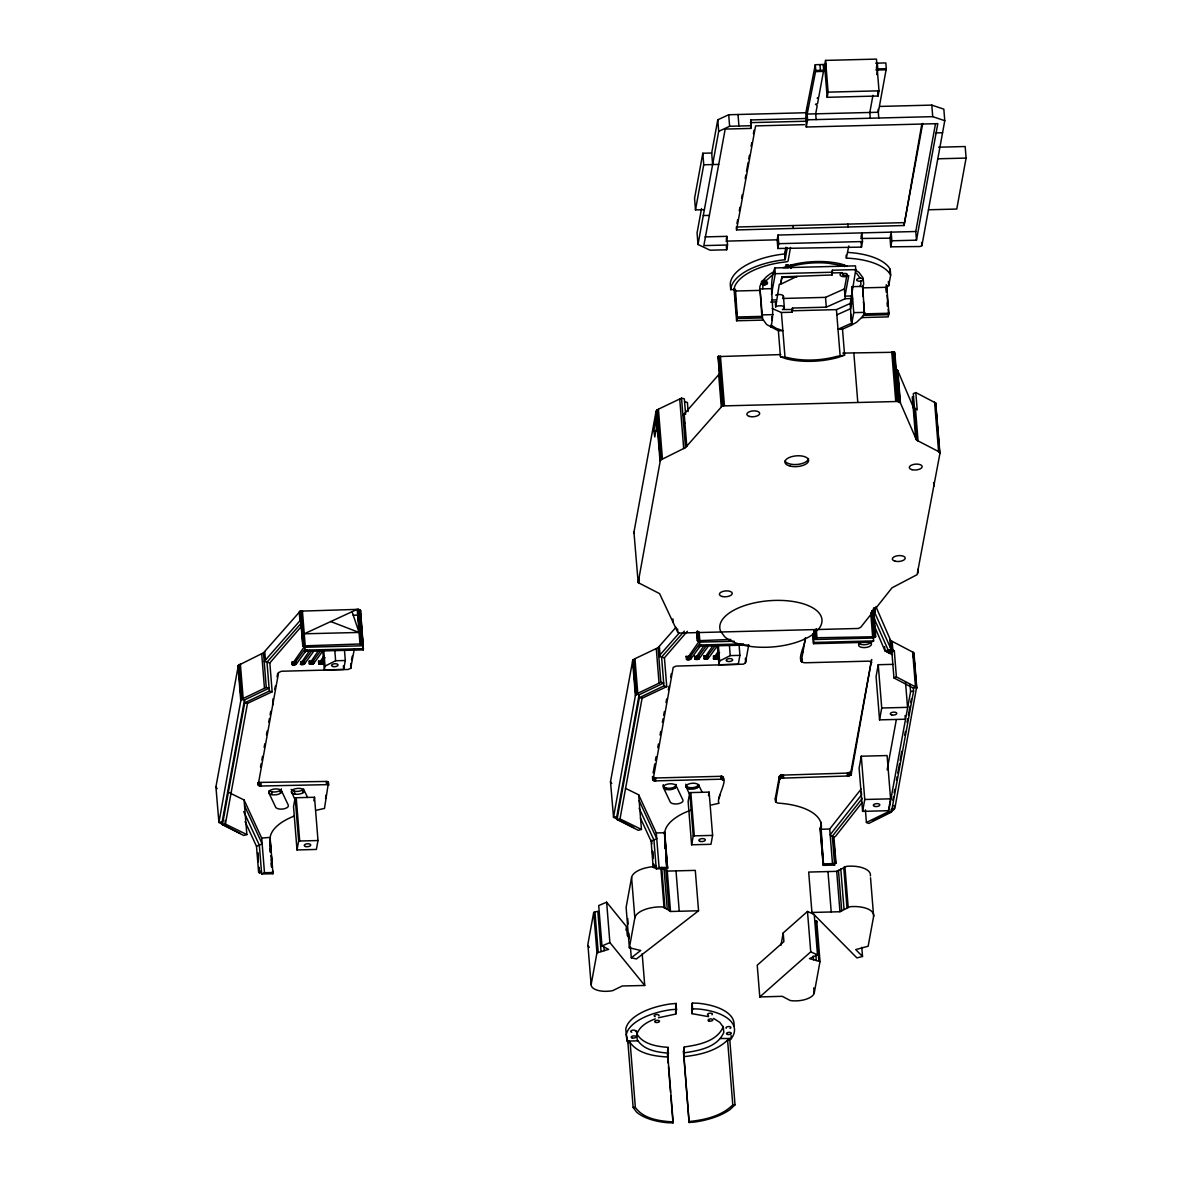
<?xml version="1.0" encoding="UTF-8"?>
<svg xmlns="http://www.w3.org/2000/svg" width="1182" height="1182" viewBox="0 0 1182 1182"><rect width="100%" height="100%" fill="white"/><g stroke="black" fill="none" stroke-linecap="round" stroke-linejoin="round"><path stroke-width="1.5" d="M664.55 831.877L663.752 832.63M770.812 327.207C776.249 307.66 767.221 287.374 774.831 267.93L855.472 265.861L855.783 269.614L850.272 303.449L851.173 321.681M850.272 303.449L836.442 309.625L838.008 329.276L842.5 329.172L851.454 325.139L853.759 312.639L851.661 286.665L862.653 286.399L863.717 284.123L863.082 277.977L858.945 272.348L854.778 269.659M704.974 236.902L726.827 236.341L727.521 244.999L703.851 245.605L725.187 129.074L750.777 128.424L750.806 119.943L806.331 118.496L815.757 70.492L815.284 64.715L824.814 64.478L825.568 60.4L876.453 59.1L879.009 90.837L878.063 96.008L827.178 97.308L825.08 71.334L826.026 66.177M750.777 128.424L750.806 119.943M785.882 247.171L784.656 253.923A60.725 27.482 -4.6 0 0 730.254 283.872L730.712 289.649L735.47 289.531L737.287 316.983L736.593 320.78L763.395 320.1M847.701 252.431A59.691 27.009 -4.6 0 1 888.524 266.792L890.194 269.289L890.667 275.051L888.701 285.749L887.091 285.793L886.81 287.285L888.908 313.245L888.243 316.894L861.575 317.574L856.654 322.228L851.454 325.139M879.644 106.439L931.8 105.109L943.842 109.158L944.773 120.697L921.886 245.693L920.01 246.521L890.74 246.816L891.849 240.788L916.478 240.168L937.814 123.637L806.287 127.006L805.873 112.733L815.284 64.715M790.536 247.407L788.113 260.823A2.201 0.99 -4.6 0 1 786.695 261.769L780.43 262.581A58.273 26.359 -4.6 0 0 734.776 286.295L733.859 289.56M240.33 833.458L218.921 822.45L215.907 786.857L238.38 665.348L263.483 652.819L300.228 611.153L358.146 609.351L360.51 610.473L359.889 614.522M240.773 700.793L218.921 822.45L222.186 821.771L244.497 699.936L269.097 688.175L266.26 687.436L243.167 698.473L240.773 700.793L237.996 666.175M302.385 625.278L269.836 662.939L272.156 691.795L247.496 703.379L225.393 824.046L222.423 824.652L222.186 821.771M260.513 767.236L261.178 763.631M261.828 760.026L262.493 756.421M264.147 747.408L264.798 743.788M266.452 734.776L267.117 731.17M268.772 722.158L269.422 718.538M270.087 714.933L270.752 711.328M273.057 698.68L272.628 705.196M274.726 689.608L275.391 685.988M277.046 676.917L277.711 673.282M295.16 797.761L293.535 806.656L297.007 849.947L316.362 849.444L318.002 840.535L314.515 797.259L295.16 797.761L298.647 841.037L297.007 849.947M344.435 649.686L345.307 660.516L343.681 669.411L324.326 669.913L325.02 666.116L323.72 650.041M313.865 800.82L314.515 797.259M325.552 798.441L326.202 794.895M316.791 810.143L324.489 808.399L328.138 784.626L261.178 786.015L258.149 784.951L278.612 672.543L281.493 671.243L348.069 669.485L350.685 668.318L350.936 663.383L351.172 666.279M351.601 659.763L352.266 656.143M350.685 668.318L354.393 648.682M359.86 618.792L360.51 615.275M299.977 611.257L302.769 645.889L304.986 647.263L305.222 650.144L307.128 651.341L363.302 649.893L360.51 610.473M805.873 112.733L728.703 114.743L717.769 119.81L711.697 153.01L702.817 153.246L694.558 198.369L695.489 209.908L704.369 209.687M914.572 409.12L913.317 393.606L915.814 392.572L935.701 402.988L939.926 453.504L917.114 574.644L891.982 587.838L860.777 627.228L858.354 628.469L679.547 633.05L677.833 632.459L659.571 593.615L638.162 582.608L633.951 532.181L656.04 411.499L658.418 409.179L681.526 398.142L684.348 398.881L685.604 414.38M653.809 430.883L656.128 418.265L656.424 428.061L654.784 436.971L653.809 430.883L657.044 430.809M695.489 209.908L703.748 164.786L702.817 153.246M701.517 208.579L697.07 232.943L698.001 244.482L710.072 250.215L726.649 249.786L727.521 244.999M698.001 244.482L718.7 131.35L717.769 119.81M939.926 453.504L938.582 451.554L916.582 440.162L900.418 402.944L897.877 401.481L722.261 405.928L685.501 447.594L660.398 460.123L638.162 582.608M633.655 827.474L613.517 817.294L610.503 781.716L632.592 661.034L634.97 658.699L658.078 647.677L676.001 627.273M601.077 951.628L597.826 911.233L593.704 912.46L587.868 944.315L591.118 984.709A16.858 7.624 -4.6 0 0 612.719 990.634L622.279 985.98L644.737 985.478L642.181 953.741M635.384 695.651L613.517 817.294L616.782 816.629L639.093 694.78L663.693 683.033L660.856 682.295L637.763 693.332L635.384 695.651L632.592 661.034M616.782 816.629L617.019 819.51L620.003 818.904L642.092 698.237L666.751 686.653L664.432 657.798L687.348 631.291M726.25 239.532L726.827 236.341M591.118 984.709L596.954 952.855L593.704 912.46M736.977 223.457L737.627 219.867M739.267 210.898L739.932 207.308M741.572 198.34L742.222 194.749M745.177 178.615L745.842 175.025M746.492 171.434L748.132 162.481M748.797 158.89L749.447 155.3M751.087 146.332L751.752 142.741M753.392 133.773L754.042 130.197M922.728 123.416L904.023 225.526L736.549 229.929L755.593 125.898L804.425 124.657M630.405 946.782L631.291 957.804L640.703 950.505L629.371 947.757L626.12 907.362L631.587 877.487A22.694 10.269 -4.6 0 1 645.313 867.987L648.637 867.278A22.694 10.269 -4.6 0 1 652.095 866.79M653.129 772.91L654.784 763.897M655.434 760.292L656.099 756.687M657.753 747.659L658.404 744.054M660.058 735.041L660.723 731.436M662.378 722.424L663.028 718.804M663.693 715.199L664.358 711.594M665.998 702.581L666.663 698.976M668.318 689.904L668.982 686.284M670.652 677.212L671.317 673.577M625.972 930.16L626.593 926.762L606.632 902.191L598.713 905.56L601.963 945.955L608.641 949.368L596.954 952.855M629.371 947.757L634.837 917.882L631.587 877.487M626.445 1035.402L627.908 1042.539L633.138 1107.445L636.433 1111.952A54.372 24.6 -4.6 0 0 667.121 1122.693L672.986 1122.9L673.149 1121.94L667.697 1054.137M627.878 1041.83L628.011 1041.091M861.028 237.08L861.796 232.884L862.491 241.542L861.471 247.127L777.859 248.486L777.165 239.828L778.037 235.041L915.769 231.509L935.479 123.947M762.73 320.115L759.79 286.783C762.154 279.927 767.606 274.756 774.136 271.727M777.859 248.486L778.731 243.684L778.037 235.041M771.491 294.421L775.289 273.707L774.831 267.93M806.287 127.006L807.602 119.81L806.671 108.301M851.158 298.558L845.189 298.721L826.307 307.172L792.428 308.044L792.546 309.492L782.425 309.551A4.876 2.201 -4.6 0 0 782.957 306.197A4.876 2.201 -4.6 0 0 775.673 306.862L779.293 284.315L780.681 283.68L781.937 276.854L832.054 274.978L832.394 270.22L855.783 269.614M730.712 289.649A60.725 27.482 -4.6 0 1 785.114 259.685L787.315 247.688M796.771 276.47L780.726 284.256L781.937 276.854M689.756 792.605L688.131 801.514L691.603 844.79L710.973 844.303L712.598 835.393L709.111 792.117L689.756 792.605L693.243 835.881L691.603 844.79M825.08 71.334L823.47 71.378L818.742 97.175L817.176 98.165L818.491 98.564L817.545 103.706L815.536 104.223L817.205 105.641L815.698 113.827L816.156 119.604M825.051 67.374L825.79 63.281M739.045 644.545L739.917 655.36L738.277 664.269L718.922 664.772L719.616 660.974L718.331 644.899M827.178 97.308L828.124 92.137L825.568 60.4M772.201 308.546L781.405 312.506L792.043 312.225L792.428 308.044M792.043 312.225L792.546 309.492M708.461 795.678L709.111 792.117M667.461 1051.256L668.17 1047.385C656.897 1046.513 643.156 1044.445 636.803 1033.895L636.492 1030.896M675.572 1006.99L676.222 1003.459L670.238 1003.976A54.372 24.6 -4.6 0 0 625.78 1029.005L626.918 1041.12L638.117 1040.825M668.17 1047.385L667.933 1057.033C654.06 1056.191 637.068 1053.901 629.105 1041.061M658.477 1017.746L675.794 1014.053L676.222 1003.459M719.173 798.604L719.823 795.058M723.295 780.238L721.109 779.189L655.774 780.874C651.947 781.553 651.385 775.599 655.537 777.978L720.872 776.308C730.565 777.697 715.199 798.81 719.084 803.258L711.387 805.001M653.011 780.164L673.208 667.387L676.089 666.101L743.522 664.166L745.473 662.762L748.664 645.298M723.369 1026.508C717.252 1041.416 698.592 1044.903 684.304 1046.971L683.418 1051.803L689.106 1122.486L695.09 1121.984A54.372 24.6 -4.6 0 0 730.033 1109.558L735.012 1104.845L729.796 1039.924L731.303 1038.505L731.067 1035.609M733.859 1026.242A54.372 24.6 -4.6 0 0 698.207 1003.252L692.342 1003.045L691.928 1013.639L708.609 1016.668M684.304 1046.971L684.068 1056.619C700.202 1054.979 717.681 1050.798 729.131 1038.505L728.999 1039.244M691.928 1013.639L692.342 1003.045M832.054 274.978L832.394 270.22M876.423 67.596L876.926 64.877M872.951 95.328L869.819 112.467L870.277 118.244M876.763 74.555L877.591 69.989M890.667 275.051L888.997 272.569A59.691 27.009 -4.6 0 0 846.356 258.119L848.794 245.974M689.106 1122.486L683.595 1050.842M845.189 298.721L844.406 288.91L846.918 275.214M875.714 63.178L885.82 62.927L886.293 68.689L878.315 112.26L807.143 114.048M775.599 801.706L775.333 798.338L779.337 776.53L781.007 775.156L847.272 773.102L850.937 771.802L871.622 659.541L851.173 774.683L847.509 775.998L780.859 778.184L779.559 779.411L775.599 801.706L777.505 803.021L782.661 803.509A59.248 26.802 -4.6 0 1 821.18 828.685L823.278 865.357L834.64 865.076L832.32 836.221L862.343 798.352M871.843 662.437L869.125 661.137L805.045 662.777C793.876 662.452 806.907 643.702 804.587 638.546M805.489 637.778L801.293 661.477M875.67 636.729L873.395 638.029L873.616 640.91L871.341 642.195L813.541 643.688L813.526 639.551L816.984 637.748L875.67 636.729L873.971 610.917L890.519 648.017L894.316 650.942L896.399 676.902L916.567 687.451L894.922 808.045L891.893 811.074L872.493 820.515M890.74 246.816L890.046 238.173L891.154 232.145L891.849 240.788M889.544 272.85L890.194 269.289M904.023 225.526L921.827 124.11M780.947 945.304L783.208 932.938L807.483 911.47L814.25 914.454L817.501 954.849L809.493 958.632L820.013 961.557L814.176 993.412A16.858 7.624 -4.6 0 1 790.197 1000.504L782.248 996.308L759.79 996.943L757.234 965.206L783.902 941.596L783.208 932.938M816.112 924.693L816.762 921.162L815.639 920.852L818.875 961.247M938.641 147.203L965.177 146.524L966.093 158.078L956.77 209.051L928.461 209.775M861.279 756.214L859.107 768.093L862.594 811.369L888.406 810.704L890.578 798.825L887.091 755.549L861.279 756.214L864.766 799.49L862.594 811.369M893.001 664.343L878.241 664.712L876.069 676.592L879.556 719.868L905.368 719.217L905.072 715.612M879.556 719.868L881.728 708.003L878.241 664.712M887.135 769.851L896.325 719.69M913.361 657.517L913.494 652.508L890.681 640.541L875.906 606.602M865.387 809.833L866.406 822.465L888.613 811.65L910.583 691.588L910.007 684.378M892.838 800.17L893.503 796.55M894.168 792.93L894.818 789.325M896.473 780.283L897.138 776.663M897.803 773.058L899.458 764.015M900.123 760.395L901.777 751.368M904.747 735.101L905.412 731.481M907.067 722.438L907.732 718.833M908.397 715.213L910.051 706.171M910.701 702.566L911.366 698.946M894.316 650.942L891.863 651.991L893.947 677.951L913.361 688.101L913.583 690.982L891.42 812.093L868.755 823.455L866.406 822.465M870.528 877.798L873.631 916.36L868.149 946.235L855.709 949.589L862.52 956.474L856.92 957.908L811.931 912.46L808.68 872.065L836.708 871.341L846.652 866.332A22.694 10.269 -4.6 0 1 856.92 866.524L860.008 867.086A22.694 10.269 -4.6 0 1 870.38 875.965M852.591 298.204L850.656 308.665L836.856 314.84M737.287 316.983L761.829 316.377L760.011 288.925L771.033 288.659M761.829 316.377L762.109 314.885L773.117 314.619M863.067 296.534L862.653 286.399L864.47 313.851L888.908 313.245M862.239 317.559L864.751 312.358L853.759 312.639M823.041 862.476L823.204 863.687M761.592 282.971L764.917 281.789L773.752 273.796M667.254 866.746L667.328 865.726M784.863 267.782L789.561 265.418A52.274 23.655 -4.6 0 1 841.525 264.088L847.213 266.083M838.215 266.423L840.062 265.093A3.251 1.463 -4.6 0 1 844.628 265.876L844.672 266.245A3.251 1.463 -4.6 0 1 844.48 266.644M859.89 286.458L860.954 284.197L860.629 281.094M304.69 646.185L291.924 664.52L296.209 664.166L306.759 649.686M292.693 664.89L292.471 662.009L295.973 661.27L304.631 649.406L304.867 652.287M309.802 650.336L300.287 664.225L304.572 663.856L313.23 651.991M301.055 664.594L300.834 661.713L304.335 660.974L311.915 650.588M318.889 650.026L309.374 663.915L313.658 663.545L322.302 651.666M310.142 664.284L309.906 661.388L313.422 660.664L321.002 650.263M323.942 655.951L318.756 663.9L323.041 663.53L322.804 660.649L324.976 657.68M699.286 641.043L686.52 659.379L690.805 659.009L701.354 644.53M686.284 656.498L690.583 656.128L699.227 644.249L699.463 647.145M703.32 646.687L694.883 659.083L699.168 658.714L707.826 646.835M695.651 659.453L695.43 656.557L698.946 655.833L706.511 645.431M713.485 644.884L703.97 658.758L708.254 658.404L716.913 646.524M703.733 655.877L707.752 655.774L715.598 645.121M718.538 650.809L713.352 658.758L717.637 658.389L717.415 655.508L719.572 652.538M834.64 865.076L832.483 863.643L829.69 829.025L861.131 789.059M862.195 802.415L835.571 836.265L833.931 837.284L830.163 834.788L861.589 794.821L861.353 791.94M269.836 662.939L264.177 661.477L300.671 619.915M682.915 415.458L719.41 373.896M664.432 657.798L658.773 656.32L679.074 633.183M301.691 622.663L266.999 662.201L269.319 691.056L244.718 702.817L222.423 824.652L243.714 835.467L246.861 834.581L244.068 799.963L229.219 792.664M684.334 631.158L661.595 657.059L663.929 685.915L639.329 697.676L617.019 819.51L638.31 830.311L641.457 829.439L638.679 794.806L625.47 788.335M319.524 664.269L319.303 661.388L322.804 660.649M713.677 658.965L713.44 656.084L717.415 655.508M735.012 1104.845L732.781 1104.904C721.448 1116.177 704.708 1119.915 689.283 1121.526M861.575 317.574L862.372 316.82M272.451 872.109L272.732 870.868L272.953 873.749L261.65 873.956L259.331 845.1L243.728 811.635M759.79 996.943L810.734 951.865L807.483 911.47M683.61 424.116L684.91 422.964M698.547 910.775L670.519 911.485L667.283 909.283L664.033 868.888L667.269 871.09L695.297 870.38L698.547 910.775L636.418 958.957L631.291 957.804M811.931 912.46L839.959 911.736L849.902 906.727A22.694 10.269 -4.6 0 1 860.171 906.919L863.259 907.481A22.694 10.269 -4.6 0 1 873.631 916.36M761.415 283.355C762.922 287.492 771.994 282.01 764.917 281.789M675.114 788.098L673.976 788.734A6.486 2.94 -4.6 0 1 667.608 789.665L666.101 789.413A6.486 2.94 -4.6 0 1 664.476 785.409A6.486 2.94 -4.6 0 1 673.489 784.094A6.486 2.94 -4.6 0 1 675.114 788.098L674.907 786.695M325.02 666.116L335.629 660.753L345.307 660.516M719.616 660.974L730.225 655.611L739.917 655.36M718.7 131.35L729.619 126.282L751.264 125.72M780.741 354.585L718.021 356.595L721.995 406.047M302.769 645.889L360.924 643.968L363.332 645.52M696.671 632.089L697.365 640.733L730.845 639.432M782.647 298.47L825.524 297.362L844.406 288.91M260.306 872.892L258.592 872.301L256.509 846.342L262.168 843.859L244.541 805.725M258.592 872.301L261.429 871.06M261.65 873.956L264.487 872.715L272.953 872.508L272.953 873.749M654.902 867.736L653.188 867.16L651.105 841.185L656.764 838.718L639.137 800.583M653.188 867.16L656.025 865.918M656.246 868.8L659.083 867.573L667.549 867.366L667.564 868.607L656.246 868.8L653.927 839.959L639.107 808.163M893.947 677.951L896.399 676.902M601.963 945.955L609.882 942.586L606.632 902.191M913.553 396.517L912.238 397.063L913.11 407.864M891.863 651.991L889.292 653.055L887.608 652.168L892.853 650.203L892.159 641.545M790.492 266.571L790.743 266.482A49.496 22.399 -4.6 0 1 828.493 263.261L839.781 265.196M842.5 329.172L844.598 355.147L836.93 356.373A49.496 22.399 -4.6 0 1 787.744 357.629L780.46 356.772L778.377 330.797L766.66 324.533L762.863 319.362M655.286 1018.884C647.618 1021.676 639.359 1026.272 636.729 1034.516L637.261 1039.658C643.614 1050.207 657.355 1052.276 668.643 1053.162M844.598 355.147L838.112 357.437A52.274 23.655 -4.6 0 1 786.148 358.767L780.46 356.772M783.075 267.723L786 266.704M887.239 652.08L890.179 651.105L888.184 650.07L872.774 615.364M833.502 863.687L836.029 863.259L833.931 837.284M786.71 266.452C789.384 264.679 793.033 269.91 791.083 264.738M913.361 688.101L916.567 687.451L913.642 652.671M910.583 691.588L913.583 690.982M676.68 1009.236L670.696 1009.738A54.372 24.6 -4.6 0 0 626.253 1034.782M684.777 1052.748C699.05 1050.68 717.71 1047.193 723.842 1032.285L723.295 1027.143L719.838 1022.415L713.677 1018.441M815.536 71.6L823.47 71.378M736.549 229.929L736.312 227.033L903.802 222.644M352.059 611.7L353.241 615.201L358.604 615.128M815.757 70.492L825.287 70.255L824.814 64.478M876.172 68.955L886.293 68.689M875.98 70.034L886.086 69.782M828.124 92.137L879.009 90.837M807.602 119.81L932.731 116.649L944.773 120.697M750.319 122.647L805.828 121.229M936.114 132.886L942.571 132.724M703.748 164.786L718.715 164.401M937.799 158.802L966.093 158.078M703.29 215.552L709.377 215.39M725.955 241.128L777.165 239.828M778.731 243.684L862.491 241.542M775.289 273.707L832.556 272.229M831.892 272.968L842.663 272.687L841.909 272.939A4.876 2.201 -4.6 0 0 841.141 276.1A4.876 2.201 -4.6 0 0 847.967 276.012L848.75 275.583L844.982 296.121L850.951 295.973M781.982 277.43L796.816 277.046M735.204 291.008L759.731 290.403M862.372 287.876L886.81 287.285M771.964 300.006L776.426 299.903M770.634 302.075L776.589 301.912M791.925 310.792L836.442 309.625M762.42 317.899L737.007 318.549L734.598 288.585M863.377 315.313L888.642 314.678L888.229 309.389M778.377 330.797L782.868 330.679L784.951 356.654M842.855 353.093L894.804 352.266L898.793 401.717M304.986 647.263L363.288 645.771M305.222 650.144L363.524 648.652M697.365 640.733L699.581 642.122L734.199 641.235M813.526 639.551L873.395 638.029M699.581 642.122L699.818 645.003L743.552 643.88M813.763 642.447L873.616 640.91M748.841 644.988L701.724 646.185L699.818 645.003M881.728 708.003L907.54 707.338L905.501 682.088M258.415 785.321L258.178 782.425L326.276 781.45L328.463 782.499M864.766 799.49L890.578 798.825M298.647 841.037L318.002 840.535M820.988 829.247L829.69 829.025M693.243 835.881L712.598 835.393M823.78 863.865L832.483 863.643M627.406 1041.844L629.637 1041.785M728.334 1039.259L730.55 1039.2M627.908 1042.539L630.139 1042.48L635.355 1107.401C643.614 1119.118 659.837 1121.083 673.149 1121.94M729.796 1039.924L727.565 1039.983L732.781 1104.904M633.138 1107.445L635.355 1107.401M244.068 799.963L261.695 838.097L270.161 837.373A58.273 26.359 -4.6 0 1 294.259 816.038M638.679 794.806L656.291 832.941L664.772 832.734L667.549 867.366M860.777 238.469L890.046 238.173M720.355 1038.505L731.303 1038.505A54.372 24.6 -4.6 0 0 698.665 1009.029L692.815 1008.822M667.283 909.283L662.334 906.934A22.694 10.269 -4.6 0 0 651.888 907.673L648.563 908.382A22.694 10.269 -4.6 0 0 634.837 917.882M893.991 809.64L891.184 809.212L891.42 812.093L888.613 811.65M642.092 698.237L639.329 697.676L639.093 694.78L636.33 694.218L633.537 659.6M247.496 703.379L244.718 702.817L244.497 699.936L241.734 699.36L238.941 664.742M684.585 401.762L687.422 402.501L688.146 411.513M663.929 685.915L666.751 686.653M269.319 691.056L272.156 691.795M820.781 829.203L820.042 828.567L820.943 825.804A59.248 26.802 -4.6 0 0 821.135 822.273M330.738 621.555L359.062 632.459L359.993 643.998M896.207 369.582L897.832 370.793L913.139 406.83L917.202 409.888L915.814 392.572M810.734 951.865L817.501 954.849M620.003 818.904L641.457 829.439M246.861 834.581L225.393 824.046L225.112 820.397M892.425 654.71L884.993 650.927L873.882 624.79M801.012 658.093L801.987 659.408M771.196 325.139L776.131 328.315L782.868 330.679L781.405 312.506M834.403 862.18L836.029 863.259M611.759 783.474L610.503 781.716M217.163 788.616L215.907 786.857M628.824 937.296L627.287 935.405L626.593 926.762M609.882 942.586L644.737 985.478M856.433 273.042L860.171 278.228M698.754 785.247L702.182 792.295M685.767 784.213L687.303 787.36M686.003 787.109A6.486 2.94 -4.6 0 0 688.678 788.822L690.185 789.088A6.486 2.94 -4.6 0 0 696.553 788.158L697.69 787.522A6.486 2.94 -4.6 0 0 694.573 783.267A6.486 2.94 -4.6 0 0 685.929 786.34L689.461 794.201M304.158 790.389L307.586 797.436M291.407 792.25A6.486 2.94 -4.6 0 0 294.082 793.979L295.589 794.23A6.486 2.94 -4.6 0 0 301.957 793.299L303.094 792.664A6.486 2.94 -4.6 0 0 299.977 788.409A6.486 2.94 -4.6 0 0 291.333 791.482L294.865 799.342M676.163 785.823L682.93 800.081A6.486 2.94 -4.6 0 1 677.714 803.834A6.486 2.94 -4.6 0 1 670.194 801.943L663.427 787.685M665.451 789.546L663.191 784.789L663.309 786.237A6.486 2.94 -4.6 0 0 665.983 787.966L667.49 788.217A6.486 2.94 -4.6 0 0 673.858 787.286L674.996 786.651A6.486 2.94 -4.6 0 0 676.06 784.375M281.567 790.965L288.334 805.238A6.486 2.94 -4.6 0 1 283.104 808.99A6.486 2.94 -4.6 0 1 275.598 807.084L268.831 792.827M640.408 818.047L651.105 841.185M245.058 821.564L256.509 846.342M353.241 615.201L359.062 632.459L357.215 609.321L304.262 633.803L360.008 632.429L357.673 615.083M633.951 532.181L634.173 533.141M762.774 288.851L763.188 280.4M931.8 105.109L932.731 116.649M935.583 402.826L939.675 452.44M935.42 402.663L939.409 452.13M921.62 242.399L921.886 245.693M934.593 402.102L938.582 451.554M915.769 231.509L916.478 240.168M933.662 482.507L933.957 486.171M915.489 409.016L918.074 441.152M913.996 408.012L916.582 440.162M913.139 406.83L915.725 438.98M877.325 63.134L877.783 68.911M917.749 569.369L918.045 573.034M877.65 90.807L878.063 96.008M878.078 109.365L878.773 118.023M897.832 370.793L900.418 402.944M897.507 370.321L900.093 402.471M897.256 370.114L899.842 402.249M896.946 369.907L899.532 402.057M896.606 369.73L899.192 401.88M894.375 352.133L898.35 401.585M888.362 281.419L888.701 285.749M893.888 352.029L897.877 401.481M893.385 351.94L897.374 401.392M892.853 351.881L896.842 401.348M886.234 284.699L886.81 291.747M887.091 295.278L887.933 305.857M891.745 351.852L895.734 401.319M885.968 288.689L886.249 292.22M887.106 302.799L887.387 306.315M914.026 653.897L916.818 688.515M913.494 652.508L916.286 687.126M912.667 651.947L915.459 686.565M861.057 241.941L861.471 247.127M863.495 301.735L864.47 313.851M890.681 640.541L891.376 649.199L884.993 650.927L884.638 646.613M889.824 639.373L890.519 648.017M847.863 224.078L848.1 226.959M894.153 805.474L894.449 809.123M874.931 608.523L875.212 611.981M846.135 255.238L846.356 258.119M874.606 608.05L874.887 611.508M853.818 352.827L857.792 402.279M874.355 607.829L874.636 611.301M874.045 607.637L874.325 611.094M873.025 609.262L875.227 636.596M872.7 610.976L874.754 636.492M872.198 610.902L874.252 636.404M871.666 610.843L873.72 636.344M870.706 612.631L872.612 636.33M823.204 64.522L823.662 70.299M819.983 64.611L820.441 70.373M840.092 355.25L838.008 329.276L851.808 323.085L851.129 314.427M825.524 297.362L826.307 307.172M851.143 771.373L851.38 774.254M850.937 771.802L851.173 774.683M850.759 772.009L850.981 774.89M850.508 772.201L850.744 775.097M850.227 772.393L850.449 775.274M849.888 772.555L850.109 775.451M849.503 772.718L849.74 775.599M849.09 772.836L849.326 775.732M848.661 772.939L848.898 775.835M848.203 773.028L848.44 775.909M861.781 947.299L862.52 956.474M847.272 773.102L847.509 775.998M844.908 866.554L848.159 906.934M793.048 225.585L793.285 228.466M843.726 867.263L846.977 907.658M840.786 868.962L844.037 909.357M790.906 265.123L791.127 268.004M790.507 265.477L790.743 268.373M838.452 870.321L841.702 910.716M788.305 264.783L788.542 267.664M836.708 871.341L839.959 911.736M787.463 264.857L787.7 267.738M833.886 841.51L834.758 852.444M835.053 856.093L835.644 863.377M833.916 847.08L834.211 850.73M816.26 628.632L816.984 637.748M786.636 264.827L786.872 267.708M815.58 630.523L816.171 637.822M784.922 252.431L785.38 258.208M785.897 264.694L786.119 267.59M784.656 253.923L785.114 259.685M815.181 630.597L815.772 637.881M814.945 632.518L815.388 637.985M814.575 632.621L815.019 638.088M814.102 630.937L814.693 638.221M813.807 631.085L814.398 638.369M813.704 633.079L814.132 638.546M813.482 633.242L813.925 638.708M813.319 633.434L813.763 638.901M813.142 633.803L813.585 639.27M812.802 634.571L813.541 643.688M783.415 296.135L784.316 307.394M827.976 871.562L831.227 911.957M820.559 826.972L823.573 864.485M820.426 829.07L820.869 834.536M821.15 838.186L822.037 849.119M822.332 852.754L823.278 865.357M820.042 828.685L823.071 863.614M775.407 303.641L775.673 306.862M802.637 649.258L802.859 652.139M801.662 659.231L801.884 662.127M801.189 658.817L801.632 661.92M771.802 316.613L772.082 320.248M766.497 281.375L766.734 284.271M765.67 280.193L766.01 284.522M816.762 921.162L820.013 961.557M764.857 280.356L765.212 284.685M764.015 280.43L764.37 284.759M762.553 281.715L762.789 284.596M761.932 281.493L762.168 284.374M815.861 955.012L816.304 960.523M761.474 281.198L761.71 284.094M813.201 956.075L813.497 959.754M813.733 987.901L814.176 993.412M738.011 114.491L738.942 126.031M783.311 774.742L783.548 777.623M782.351 774.831L782.587 777.712M781.878 774.904L782.115 777.8M728.703 114.743L729.619 126.282M781.435 775.023L781.671 777.904M781.007 775.156L781.243 778.037M780.622 775.303L780.859 778.184M780.283 775.481L780.504 778.362M779.972 775.673L780.209 778.554M779.736 775.865L779.957 778.761M779.544 776.086L779.765 778.968M779.337 776.53L779.559 779.411M778.79 779.47L779.027 782.366M775.333 798.338L775.88 802.164M734.037 289.043L736.593 320.78M726.369 246.329L726.649 249.786M711.697 153.01L712.628 164.564M745.768 661.122L745.547 658.241L745.473 662.762M720.444 356.048L724.433 405.5M719.144 356.21L723.118 405.662M718.833 356.284L722.823 405.736M718.553 356.373L722.527 405.825M718.272 356.476L722.261 405.928M718.671 374.443L721.256 406.578M729.368 644.899L730.225 655.611M717.326 644.929L718.922 664.772M717.134 655.774L717.356 658.655M716.72 655.995L716.957 658.891M716.203 656.187L716.44 659.068M715.627 656.306L715.864 659.187M715.021 656.35L715.258 659.246M714.43 656.335L714.667 659.216M713.898 656.246L714.12 659.128M722.837 776.81L723.192 779.824M722.512 776.589L722.926 779.573M722.291 776.5L722.512 779.381M722.039 776.426L722.276 779.307M721.774 776.367L722.01 779.248M721.478 776.338L721.714 779.219M720.872 776.308L721.109 779.189M708.018 655.508L708.254 658.404M707.752 655.774L707.974 658.655M707.338 656.01L707.575 658.891M706.821 656.187L707.058 659.068M706.245 656.306L706.481 659.187M705.639 656.365L705.876 659.246M705.048 656.335L705.285 659.231M704.516 656.246L704.738 659.128M704.058 656.084L704.295 658.98M684.215 414.306L686.801 446.456M681.526 398.142L685.501 447.594M699.123 631.956L699.788 640.201M679.739 399.161L683.713 448.628M697.749 631.247L698.488 640.363M697.439 631.321L698.178 640.437M697.158 631.41L697.882 640.526M698.946 655.833L699.168 658.714M696.878 631.513L697.616 640.629M698.665 656.099L698.887 658.98M698.252 656.32L698.488 659.201M697.749 656.498L697.971 659.393M697.158 656.631L697.395 659.512M696.553 656.675L696.789 659.556M695.962 656.66L696.198 659.541M694.972 656.409L695.208 659.29M694.469 655.951L694.883 659.083M690.583 656.128L690.805 659.009M690.303 656.394L690.524 659.275M689.889 656.631L690.125 659.512M689.387 656.808L689.608 659.689M688.796 656.926L689.032 659.807M688.19 656.985L688.426 659.866M687.599 656.956L687.835 659.837M687.067 656.867L687.289 659.748M697.439 786.148L697.557 787.596M686.609 656.704L686.845 659.586M686.107 656.246L686.52 659.379M677.537 628.898L677.833 632.459M690.82 792.575L694.307 835.866M689.195 787.493L689.313 788.941M658.418 409.179L662.408 458.631M657.236 409.873L661.211 459.34M656.985 410.065L660.974 459.532M656.778 410.257L660.753 459.724M656.586 410.464L660.561 459.916M656.424 410.671L660.398 460.123M656.04 411.499L660.014 460.95M672.898 618.851L673.193 622.412M692.179 1004.006L692.637 1009.768M659.379 646.524L660.073 655.183M658.078 647.677L660.856 682.295M676.001 870.868L679.251 911.263M656.291 648.696L659.068 683.314M666.471 788.054L666.589 789.487M664.476 832.113L667.564 868.607M664.387 832.231L665.584 848.735M665.998 852.281L666.914 865.135M664.86 841.554L665.436 848.839M666.027 856.137L666.766 865.239M667.269 871.09L670.519 911.485M664.831 843.475L665.259 848.942M665.998 858.058L666.382 865.431M665.88 870.159L669.13 910.554M676.045 1004.419L676.503 1010.182M675.572 1011.171L675.794 1014.053M655.537 777.978L655.774 780.874M638.738 577.909L639.181 583.406M654.68 777.948L654.917 780.829M661.684 867.337L664.934 907.732M654.281 777.904L654.518 780.785M653.897 777.815L654.134 780.696M653.557 777.712L653.794 780.593M660.901 868.504L664.003 907.067M653.247 777.593L653.483 780.475M652.996 777.446L653.218 780.327M652.464 776.515L652.745 779.81M656.291 832.941L659.083 867.573M652.641 851.247L653.07 856.714M653.661 863.998L654.134 867.677M651.592 840.254L651.888 843.904M652.479 851.188L653.055 858.487M653.498 863.953L653.794 867.588M667.431 1054.019L668.17 1063.091M668.465 1066.711L670.504 1092.094M670.785 1095.714L672.986 1122.9M634.97 658.699L637.763 693.332M633.788 659.408L636.566 694.026M633.33 659.792L636.108 694.41M633.138 659.999L635.916 694.617M632.976 660.191L635.753 694.824M627.716 918.547L628.159 924.058M628.898 933.248L629.341 938.744M603.899 947.018L604.194 950.697M594.96 912.09L598.21 952.47M360.392 610.267L363.17 644.884M359.978 609.897L363.302 649.893M359.697 609.749L362.49 644.367M359.372 609.602L362.15 644.234M358.988 609.498L361.781 644.116M358.589 609.41L361.367 644.027M358.146 609.351L360.924 643.968M350.64 665.023L350.877 667.904M343.386 665.806L343.681 669.411M334.772 650.041L335.629 660.753M322.73 650.07L324.326 669.913M322.538 660.915L322.76 663.796M322.125 661.152L322.361 664.033M321.607 661.329L321.844 664.21M321.031 661.447L321.268 664.328M320.425 661.506L320.662 664.387M319.834 661.477L320.071 664.358M318.845 661.226L319.081 664.121M328.36 782.085L328.699 785.38M318.519 661.019L318.756 663.9M328.094 781.834L328.478 784.833M327.902 781.73L328.138 784.626M327.695 781.642L327.916 784.538M327.444 781.568L327.68 784.464M327.178 781.509L327.399 784.405M326.882 781.479L327.119 784.36M326.276 781.45L326.513 784.346M313.422 660.664L313.658 663.545M313.141 660.915L313.378 663.811M312.742 661.152L312.979 664.033M312.225 661.329L312.462 664.225M311.649 661.447L311.885 664.343M311.043 661.506L311.28 664.387M310.452 661.492L310.689 664.373M309.462 661.24L309.699 664.121M309.137 661.019L309.374 663.915M302.4 610.725L305.192 645.342M301.1 610.872L303.892 645.505M300.789 610.961L303.582 645.579M300.509 611.05L303.286 645.668M304.335 660.974L304.572 663.856M300.228 611.153L303.02 645.771M304.07 661.24L304.291 664.121M303.656 661.462L303.892 664.358M299.223 611.803L299.933 620.461M303.139 661.654L303.375 664.535M302.562 661.772L302.799 664.653M301.957 661.817L302.193 664.712M301.366 661.802L301.602 664.683M295.973 661.27L296.209 664.166M295.707 661.536L295.928 664.432M295.293 661.772L295.53 664.653M294.776 661.95L295.012 664.831M294.2 662.068L294.436 664.964M293.594 662.127L293.83 665.008M293.003 662.097L293.239 664.993M302.725 789.857L302.947 792.738M292.013 661.861L292.25 664.742M296.224 797.732L299.696 841.008M294.481 791.201L294.717 794.082M280.193 790.403L280.43 793.285M264.768 651.666L265.477 660.324M263.483 652.819L266.26 687.436M261.695 653.838L264.473 688.456M271.757 791.748L271.993 794.629M270.087 837.536L272.953 873.262M270.028 839.087L271.047 851.838M271.343 855.487L272.215 866.421M270.087 841.023L270.841 852.059M271.254 855.605L272.023 866.642M270.117 844.879L270.515 852.266M271.284 859.462L271.697 866.849M270.028 848.706L270.323 852.355M271.195 863.288L271.491 866.923M260.941 783.134L261.178 786.015M260.084 783.09L260.321 785.986M259.685 783.045L259.907 785.927M259.301 782.957L259.538 785.853M258.961 782.853L259.198 785.749M258.651 782.735L258.888 785.616M258.385 782.587L258.622 785.483M261.695 838.097L264.487 872.715M257.75 852.739L258.326 860.038M258.917 867.322L259.523 872.833M257.587 852.695L258.311 861.811M258.755 867.278L259.198 872.744M240.374 663.856L243.167 698.473M239.192 664.55L241.97 699.168M238.734 664.934L241.512 699.567M238.542 665.141L241.32 699.759M238.38 665.348L241.158 699.966M664.772 832.734L664.772 832.231A58.273 26.359 -4.6 0 1 690.421 810.305M775.673 295.145A4.876 2.201 -4.6 0 1 781.583 294.791A4.876 2.201 -4.6 0 1 783.06 297.303M698.71 784.567A6.486 2.94 -4.6 0 1 697.572 786.074L696.434 786.71A6.486 2.94 -4.6 0 1 690.066 787.64L688.559 787.389A6.486 2.94 -4.6 0 1 685.885 785.661M862.254 642.151A6.486 2.94 -4.6 0 1 871.489 644.22A6.486 2.94 -4.6 0 1 862.299 647.485A6.486 2.94 -4.6 0 1 860.836 642.653M870.868 642.358A6.486 2.94 -4.6 0 1 865.076 644.678A6.486 2.94 -4.6 0 1 858.915 643.377M726.236 1028.281A2.438 1.108 -4.6 0 1 727.211 1026.789A2.438 1.108 -4.6 0 1 730.417 1026.907A2.438 1.108 -4.6 0 1 730.003 1028.414M708.579 1015.279A2.438 1.108 -4.6 0 1 707.974 1013.772A2.438 1.108 -4.6 0 1 711.357 1013.284A2.438 1.108 -4.6 0 1 711.963 1014.777M631.779 1032.211A2.438 1.108 -4.6 0 1 631.07 1030.807A2.438 1.108 -4.6 0 1 634.187 1030.157A2.438 1.108 -4.6 0 1 635.458 1031.443M655.227 1016.638A2.438 1.108 -4.6 0 1 654.518 1015.235A2.438 1.108 -4.6 0 1 657.635 1014.584A2.438 1.108 -4.6 0 1 658.906 1015.87M589.301 947.284A16.858 7.624 -4.6 0 1 588.237 945.851M303.641 789.044A6.486 2.94 -4.6 0 1 302.858 789.783L301.72 790.418A6.486 2.94 -4.6 0 1 295.352 791.349L293.845 791.083A6.486 2.94 -4.6 0 1 291.171 789.369M281.419 788.852A6.486 2.94 -4.6 0 1 280.282 790.359L279.144 790.994A6.486 2.94 -4.6 0 1 272.776 791.925L271.269 791.674A6.486 2.94 -4.6 0 1 269.112 790.64M808.458 458.572A11.879 5.378 -4.6 0 1 797.673 464.408A11.879 5.378 -4.6 0 1 785.04 461.024M818.978 628.647L812.847 634.409A51.254 23.182 -4.6 0 1 724.625 636.684L720.577 631.173A51.254 23.182 -4.6 0 1 775.17 600.412A51.254 23.182 -4.6 0 1 818.978 628.647M280.518 793.24L279.38 793.876A6.486 2.94 -4.6 0 1 272.998 794.806L271.505 794.555A6.486 2.94 -4.6 0 1 269.88 790.551A6.486 2.94 -4.6 0 1 278.893 789.251A6.486 2.94 -4.6 0 1 280.518 793.24M861.279 280.961L860.481 281.139A3.251 1.463 -4.6 0 1 856.773 279.543A3.251 1.463 -4.6 0 1 861.973 278.45A3.251 1.463 -4.6 0 1 861.279 280.961M895.084 561.199A6.486 2.94 -4.6 0 0 905.235 558.392A6.486 2.94 -4.6 0 0 896.015 556.057A6.486 2.94 -4.6 0 0 895.084 561.199M749.58 416.478A6.486 2.94 -4.6 0 0 759.716 413.656A6.486 2.94 -4.6 0 0 750.511 411.336A6.486 2.94 -4.6 0 0 749.58 416.478M912.046 469.712A6.486 2.94 -4.6 0 0 922.196 466.89A6.486 2.94 -4.6 0 0 912.977 464.57A6.486 2.94 -4.6 0 0 912.046 469.712M722.128 596.496A6.486 2.94 -4.6 0 0 732.264 593.689A6.486 2.94 -4.6 0 0 723.059 591.355A6.486 2.94 -4.6 0 0 722.128 596.496M843.638 275.406A2.275 1.034 -4.6 0 0 847.198 274.416A2.275 1.034 -4.6 0 0 843.963 273.603A2.275 1.034 -4.6 0 0 843.638 275.406M727.565 661.388A3.251 1.463 -4.6 0 0 732.648 659.984A3.251 1.463 -4.6 0 0 728.038 658.817A3.251 1.463 -4.6 0 0 727.565 661.388M700.261 841.421A3.251 1.463 -4.6 0 0 705.329 840.018A3.251 1.463 -4.6 0 0 700.719 838.851A3.251 1.463 -4.6 0 0 700.261 841.421M891.701 714.933A3.251 1.463 -4.6 0 0 896.769 713.514A3.251 1.463 -4.6 0 0 892.174 712.362A3.251 1.463 -4.6 0 0 891.701 714.933M874.739 806.419A3.251 1.463 -4.6 0 0 879.807 805.016A3.251 1.463 -4.6 0 0 875.212 803.849A3.251 1.463 -4.6 0 0 874.739 806.419M727.506 1034.427A2.438 1.108 -4.6 0 0 731.318 1033.378A2.438 1.108 -4.6 0 0 727.861 1032.507A2.438 1.108 -4.6 0 0 727.506 1034.427M709.052 1021.041A2.438 1.108 -4.6 0 0 712.849 1019.992A2.438 1.108 -4.6 0 0 709.407 1019.12A2.438 1.108 -4.6 0 0 709.052 1021.041M632.252 1037.988A2.438 1.108 -4.6 0 0 636.049 1036.924A2.438 1.108 -4.6 0 0 632.606 1036.053A2.438 1.108 -4.6 0 0 632.252 1037.988M655.7 1022.415A2.438 1.108 -4.6 0 0 659.497 1021.351A2.438 1.108 -4.6 0 0 656.054 1020.48A2.438 1.108 -4.6 0 0 655.7 1022.415M332.969 666.53A3.251 1.463 -4.6 0 0 338.037 665.126A3.251 1.463 -4.6 0 0 333.442 663.959A3.251 1.463 -4.6 0 0 332.969 666.53M305.65 846.563A3.251 1.463 -4.6 0 0 310.733 845.16A3.251 1.463 -4.6 0 0 306.123 843.992A3.251 1.463 -4.6 0 0 305.65 846.563M790.433 466.166A11.879 5.378 -4.6 0 0 808.621 460.67A11.879 5.378 -4.6 0 0 791.275 456.784A11.879 5.378 -4.6 0 0 790.433 466.166"/></g></svg>
